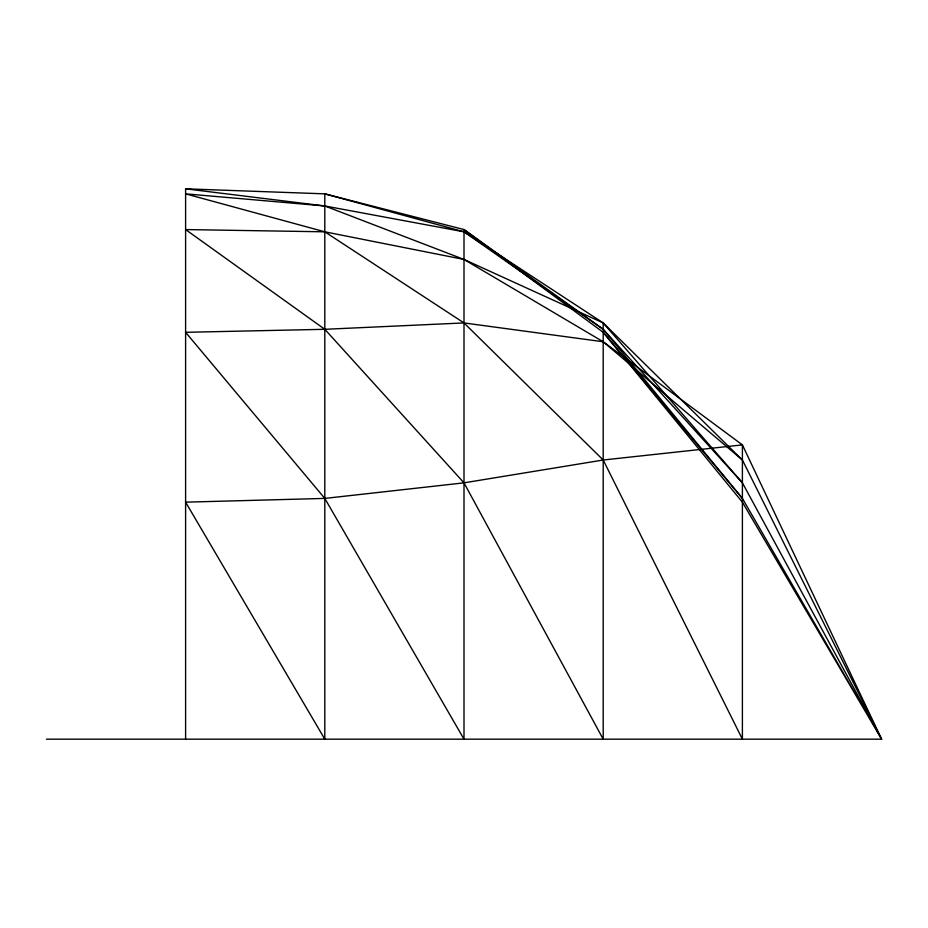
<?xml version="1.0" encoding="UTF-8"?>
<svg xmlns="http://www.w3.org/2000/svg" width="928" height="928" viewBox="0 0 928 928"><rect width="100%" height="100%" fill="white"/><g stroke="black" fill="none" stroke-linecap="round" stroke-linejoin="round"><path stroke-width="1.39" d="M46.4 739.175L881.6 739.175L742.4 444.895L603.2 341.759L464 259.446L324.8 205.97L185.6 188.825L185.6 739.175M185.6 188.825L324.8 193.848L464 229.564L603.2 329.301L742.4 482.85L881.6 739.175L742.4 460.01L603.2 322.932L464 231.814L324.8 193.848L324.8 739.175L185.6 502.164L324.8 498.417L464 482.85L603.2 460.01L742.4 444.895L742.4 739.175L603.2 460.01L464 322.932L324.8 231.814L185.6 193.848L324.8 205.97L464 231.814L603.2 329.301L742.4 498.417L881.6 739.175L742.4 502.164L603.2 332.305L464 229.564L464 739.175L324.8 498.417L185.6 332.305L324.8 329.301L464 322.932L603.2 341.759L742.4 460.01M603.2 322.932L464 259.446L324.8 231.814L185.6 229.564L324.8 329.301L464 482.85L603.2 739.175L603.2 322.932L742.4 482.85M603.2 332.305L742.4 498.417"/></g></svg>
